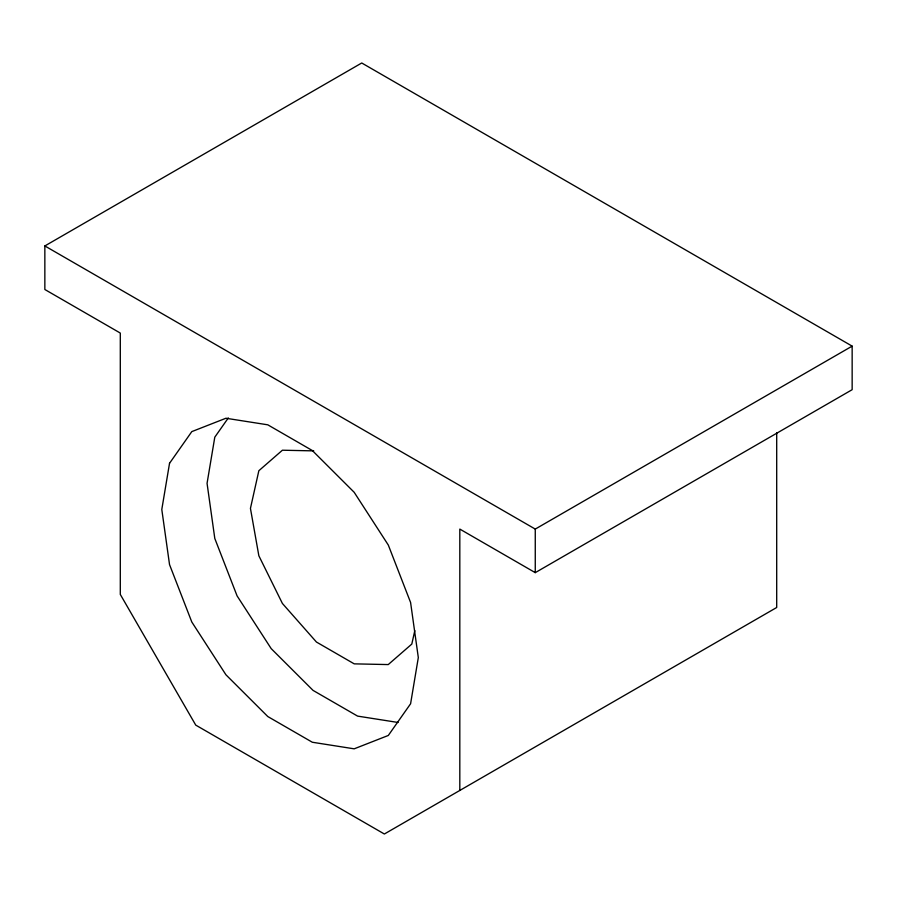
<?xml version="1.0" encoding="UTF-8"?>
<svg xmlns="http://www.w3.org/2000/svg" width="897" height="897" viewBox="0 0 897 897"><rect width="100%" height="100%" fill="white"/><g stroke="black" fill="none" stroke-linecap="round" stroke-linejoin="round"><path stroke-width="1.35" d="M414.806 630.625L411.801 644.08L388.244 664.576L354.225 663.858L316.439 642.039L282.409 603.468L258.852 555.781L250.442 508.397L258.852 470.723L282.409 450.216L313.715 450.877M228.32 417.924L214.798 437.164L207.061 483.348L214.798 538.469L237.077 595.877L271.197 648.632L313.064 690.398L357.589 716.109L398.111 722.477M776.701 432.791L776.701 607.493L384.365 834.008L195.748 725.112L120.299 594.431L120.299 333.067L44.85 289.507L44.85 245.946L361.738 62.992L852.15 346.13L852.15 389.69L535.262 572.645L459.813 529.084L459.813 790.448M44.85 245.946L535.262 529.084L852.15 346.13M535.262 529.084L535.262 572.645M169.533 463.3L161.796 509.485L169.533 564.594L191.801 622.002L225.932 674.779L267.788 716.535L312.324 742.245L354.18 748.827L388.311 735.462L410.591 703.764L418.316 657.591L410.591 602.481L388.311 545.062L354.18 492.296L312.324 450.529L267.788 424.819L225.932 418.249L191.801 431.614L169.533 463.3"/></g></svg>
